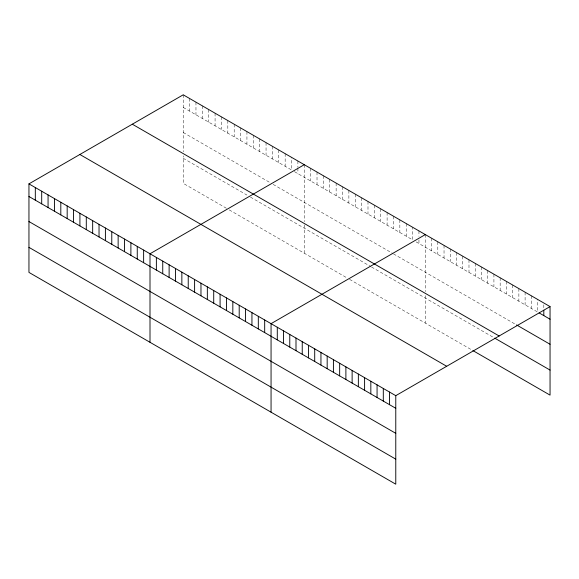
<?xml version="1.0" encoding="UTF-8"?>
<svg xmlns="http://www.w3.org/2000/svg" width="579" height="579" viewBox="0 0 579 579"><rect width="100%" height="100%" fill="white"/><g stroke="black" fill="none" stroke-linecap="round" stroke-linejoin="round"><path stroke-width="0.43" stroke-dasharray="2.9 2.17" d="M183.225 107.433L291.534 169.965L291.534 157.343M294.364 171.601L412.588 239.851L412.588 227.229M416.127 241.899L537.58 312.016L537.58 299.394M183.225 132.482L270.299 182.754M273.129 184.383L392.765 253.457M393.474 253.87L515.751 324.464M183.225 158.284L246.936 195.072M250.475 197.113L370.821 266.593M371.53 267.006L493.923 337.673M226.403 208.266L183.225 183.333L183.225 155.867M229.241 209.902L346.749 277.746M349.586 279.382L472.102 350.114M543.811 304.8L543.811 308.404M531.341 295.797L531.341 308.419M525.102 292.192L525.102 304.815M518.871 288.595L518.871 301.218M512.632 284.991L512.632 297.613M506.401 281.394L506.401 294.016M500.162 277.79L500.162 290.412M493.923 274.193L493.923 286.815M487.692 270.596L487.692 283.211M481.453 266.991L481.453 279.614M475.214 263.394L475.214 276.017M468.983 259.79L468.983 272.412M462.744 256.193L462.744 268.815M456.513 252.589L456.513 265.211M450.274 248.992L450.274 261.614M444.035 245.387L444.035 258.01M437.804 241.79L437.804 254.413M431.565 238.186L431.565 250.808M425.326 234.589L425.326 291.613M425.326 295.645L425.326 323.111M418.957 230.912L418.957 236.319M418.957 239.923L418.957 243.535M406.212 223.552L406.212 236.174M399.843 219.875L399.843 232.497M393.474 216.199L393.474 228.821M387.105 212.522L387.105 225.137M380.729 208.838L380.729 221.46M374.36 205.161L374.36 217.784M367.991 201.485L367.991 214.107M361.614 197.808L361.614 210.423M355.245 194.124L355.245 206.746M348.876 190.448L348.876 203.07M342.5 186.771L342.5 199.393M336.131 183.094L336.131 195.709M329.762 179.41L329.762 192.033M323.386 175.734L323.386 188.356M317.017 172.057L317.017 184.679M310.648 168.38L310.648 181.003M304.279 164.697L304.279 221.728M304.279 224.949L304.279 253.226M297.903 161.02L297.903 167.331M297.903 168.236L297.903 173.642M285.165 153.667L285.165 166.289M278.788 149.983L278.788 162.605M272.419 146.306L272.419 158.928M266.05 142.629L266.05 155.252M259.674 138.953L259.674 151.575M253.305 135.269L253.305 147.891M246.936 131.592L246.936 144.214M240.56 127.916L240.56 140.538M234.191 124.239L234.191 136.861M227.822 120.562L227.822 133.177M221.453 116.878L221.453 129.501M215.077 113.202L215.077 125.824M208.708 109.525L208.708 122.147M202.339 105.848L202.339 118.463M195.963 102.165L195.963 114.787M189.594 98.488L189.594 111.11M183.225 94.811L183.225 151.836"/><path stroke-width="0.87" d="M28.95 183.876L395.775 395.667L395.775 484.189L28.95 272.405L28.95 183.876L183.225 94.811L550.05 306.595L550.05 395.124L472.877 350.57M304.279 164.697L150.004 253.768L150.004 342.29M425.326 234.589L271.059 323.654L271.059 412.183M395.775 395.667L550.05 306.595M539.136 312.913L550.05 319.217M516.533 324.913L550.05 344.266M132.316 124.203L499.141 335.986M494.705 338.122L550.05 370.075M79.859 154.484L446.684 366.275M28.95 196.498L395.775 408.289M28.95 221.547L395.775 433.331M28.95 247.356L395.775 459.14M543.811 310.206L543.811 315.62M389.544 392.063L389.544 404.685M383.305 388.466L383.305 401.088M377.067 384.861L377.067 397.484M370.835 381.264L370.835 393.886M364.596 377.66L364.596 390.282M358.358 374.063L358.358 386.685M352.126 370.459L352.126 383.081M345.887 366.862L345.887 379.484M339.656 363.265L339.656 375.88M333.417 359.66L333.417 372.283M327.178 356.063L327.178 368.678M320.947 352.459L320.947 365.081M314.708 348.862L314.708 361.484M308.469 345.258L308.469 357.88M302.238 341.661L302.238 354.283M295.999 338.056L295.999 350.679M289.768 334.459L289.768 347.082M283.529 330.855L283.529 343.477M277.29 327.258L277.29 339.88M264.683 319.977L264.683 332.599M258.314 316.3L258.314 328.923M251.945 312.624L251.945 325.246M245.568 308.947L245.568 321.562M239.199 305.263L239.199 317.885M232.83 301.587L232.83 314.209M226.454 297.91L226.454 310.532M220.085 294.233L220.085 306.848M213.716 290.549L213.716 303.172M207.347 286.873L207.347 299.495M200.971 283.196L200.971 295.818M194.602 279.519L194.602 292.134M188.233 275.836L188.233 288.458M181.857 272.159L181.857 284.781M175.488 268.482L175.488 281.104M169.119 264.806L169.119 277.428M162.742 261.122L162.742 273.744M156.373 257.445L156.373 270.067M143.628 250.092L143.628 262.714M137.259 246.408L137.259 259.03M130.89 242.731L130.89 255.353M124.521 239.055L124.521 251.677M118.145 235.378L118.145 248M111.776 231.694L111.776 244.316M105.407 228.017L105.407 240.64M99.031 224.341L99.031 236.963M92.662 220.664L92.662 233.286M86.293 216.987L86.293 229.602M79.916 213.304L79.916 225.926M73.547 209.627L73.547 222.249M67.178 205.95L67.178 218.572M60.809 202.274L60.809 214.889M54.433 198.59L54.433 211.212M48.064 194.913L48.064 207.535M41.695 191.236L41.695 203.859M35.319 187.56L35.319 200.175"/></g></svg>
